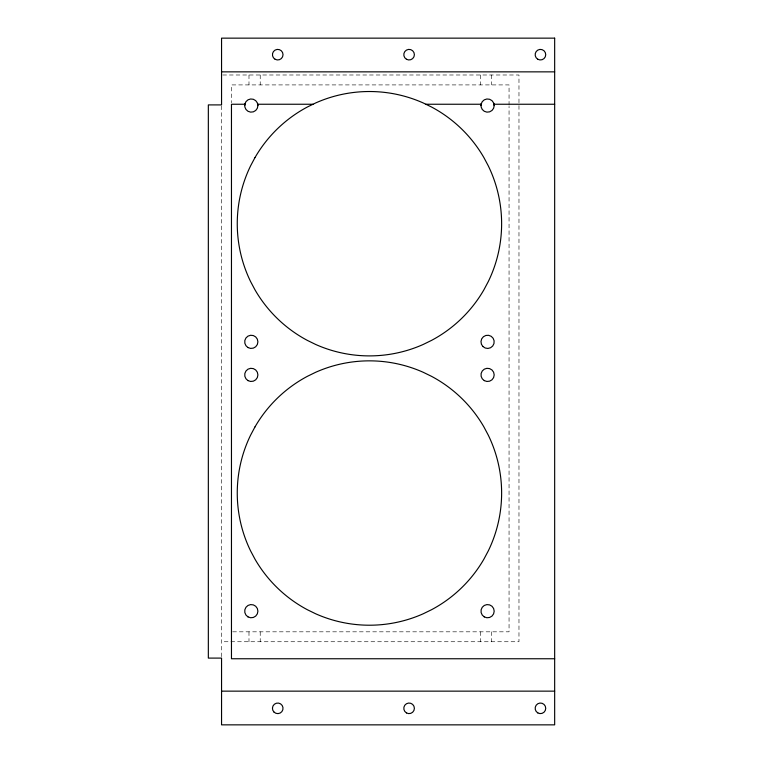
<?xml version="1.0" encoding="UTF-8"?>
<svg xmlns="http://www.w3.org/2000/svg" width="763" height="763" viewBox="0 0 763 763"><rect width="100%" height="100%" fill="white"/><g stroke="black" fill="none" stroke-linecap="round" stroke-linejoin="round"><path stroke-width="0.57" stroke-dasharray="3.81 2.86" d="M222.748 74.993L518.974 74.993L518.974 641.74L221.556 641.74M232.658 631.821L509.055 631.821L509.055 106.362M509.055 105.17L509.055 84.912L231.466 84.912L231.466 102.786M491.544 74.993L491.544 84.912M491.544 631.821L491.544 641.74M480.309 74.993L480.309 84.912M480.309 631.821L480.309 641.74M260.221 74.993L260.221 84.912M260.221 631.821L260.221 641.74M248.986 74.993L248.986 84.912M248.986 631.821L248.986 641.74M221.556 105.952L221.556 657.172"/><path stroke-width="1.14" d="M244.685 105.561L244.913 103.854M480.967 105.561L481.195 103.854M221.556 71.856L554.663 71.856M244.866 104.245L231.466 104.245L231.466 658.755L554.663 658.755M257.732 104.245L313.021 104.245M425.859 104.245L481.148 104.245M494.014 104.245L554.663 104.245M221.556 691.144L554.663 691.144M493.966 103.854L494.186 105.561A6.609 6.609 0 0 1 484.276 111.284A6.609 6.609 0 0 1 484.276 99.839A6.609 6.609 0 0 1 494.186 105.561M257.684 103.854L257.904 105.561A6.609 6.609 0 0 1 247.994 111.284A6.609 6.609 0 0 1 247.994 99.839A6.609 6.609 0 0 1 257.904 105.561M254.966 157.617L250.636 165.762A132.18 132.18 0 0 0 250.636 281.652L254.966 289.797A132.18 132.18 0 0 0 307.384 340.412L315.672 344.466A132.18 132.18 0 0 0 423.198 344.466L431.496 340.412A132.18 132.18 0 0 0 483.914 289.797L488.244 281.652A132.18 132.18 0 0 0 488.244 165.762L483.914 157.617A132.18 132.18 0 0 0 431.496 106.992L423.198 102.948A132.18 132.18 0 0 0 315.672 102.948L307.384 106.992A132.18 132.18 0 0 0 254.966 157.617M254.966 426.937L250.636 435.082A132.18 132.18 0 0 0 250.636 550.981L254.966 559.126A132.18 132.18 0 0 0 307.384 609.742L315.672 613.786A132.18 132.18 0 0 0 423.198 613.786L431.496 609.742A132.18 132.18 0 0 0 483.914 559.126L488.244 550.981A132.18 132.18 0 0 0 488.244 435.082L483.914 426.937A132.18 132.18 0 0 0 431.496 376.321L423.198 372.277A132.18 132.18 0 0 0 315.672 372.277L307.384 376.321A132.18 132.18 0 0 0 254.966 426.937M554.663 38.15L221.556 38.15L221.556 104.903L208.337 104.903L208.337 658.097L221.556 658.097L221.556 724.85L554.663 724.85L554.663 38.15M482.903 346.516A6.609 6.609 0 0 0 493.966 343.56A6.609 6.609 0 0 0 485.869 335.462A6.609 6.609 0 0 0 482.903 346.516M484.276 380.613A6.609 6.609 0 0 0 494.186 374.891A6.609 6.609 0 0 0 484.276 369.168A6.609 6.609 0 0 0 484.276 380.613M247.994 347.566A6.609 6.609 0 0 0 257.904 341.843A6.609 6.609 0 0 0 247.994 336.121A6.609 6.609 0 0 0 247.994 347.566M247.994 380.613A6.609 6.609 0 0 0 257.904 374.891A6.609 6.609 0 0 0 247.994 369.168A6.609 6.609 0 0 0 247.994 380.613M247.994 616.895A6.609 6.609 0 0 0 257.904 611.173A6.609 6.609 0 0 0 247.994 605.45A6.609 6.609 0 0 0 247.994 616.895M484.276 616.895A6.609 6.609 0 0 0 494.186 611.173A6.609 6.609 0 0 0 484.276 605.45A6.609 6.609 0 0 0 484.276 616.895M275.09 59.256A5.284 5.284 0 0 0 283.025 54.669A5.284 5.284 0 0 0 275.09 50.091A5.284 5.284 0 0 0 275.09 59.256M406.45 59.256A5.284 5.284 0 0 0 414.385 54.669A5.284 5.284 0 0 0 406.45 50.091A5.284 5.284 0 0 0 406.45 59.256M537.81 59.256A5.284 5.284 0 0 0 545.736 54.669A5.284 5.284 0 0 0 537.81 50.091A5.284 5.284 0 0 0 537.81 59.256M273.993 712.07A5.284 5.284 0 0 0 282.844 709.695A5.284 5.284 0 0 0 276.368 703.219A5.284 5.284 0 0 0 273.993 712.07M406.45 712.909A5.284 5.284 0 0 0 414.385 708.331A5.284 5.284 0 0 0 406.45 703.744A5.284 5.284 0 0 0 406.45 712.909M537.81 712.909A5.284 5.284 0 0 0 545.736 708.331A5.284 5.284 0 0 0 537.81 703.744A5.284 5.284 0 0 0 537.81 712.909"/></g></svg>
